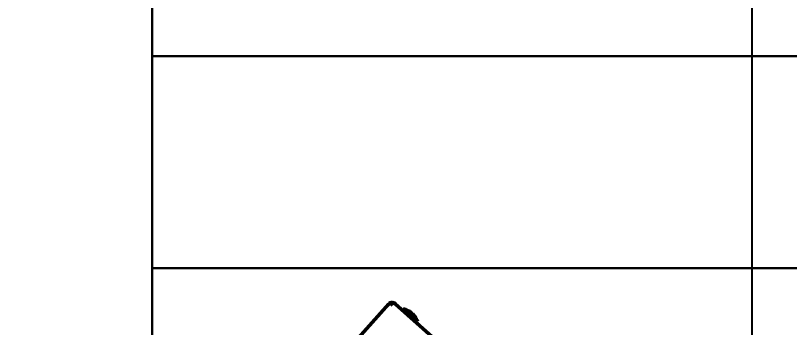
# Model space of a CAD drawing. Header units: inches. Extents: x 3110 to 5380, y 935 to 5515.
# Drawn here: x 4161.3 to 4438.6, y 1303.4 to 1415.3 of the extents above; entities that cross this region are included whole.
import ezdxf

# ---------------------------------------------------------------- set-up
doc = ezdxf.new("R2010")
doc.units = ezdxf.units.IN
doc.header["$MEASUREMENT"] = 0
doc.linetypes.add('AM_ISO08W050', pattern=[18, 12, -1.5, 3, -1.5])
for name, color, linetype, lineweight in [('AM_0', 7, 'Continuous', 30), ('AM_5', 92, 'Continuous', 15), ('Visibile (ISO)', 7, 'Continuous', 50)]:
    doc.layers.add(name, color=color, linetype=linetype, lineweight=lineweight)
doc.styles.get("Standard").update_dxf_attribs({"font": 'ROMANS.SHX'})
doc.dimstyles.new('AM_ANSI$0', dxfattribs={"dimtxt": 0.12, "dimasz": 0.12, "dimexe": 0.1, "dimexo": 0.05, "dimgap": 0.06, "dimtad": 0, "dimtih": 1, "dimtoh": 1, "dimdec": 4, "dimzin": 7, "dimdsep": 46, "dimtxsty": 'Standard', "dimcen": 0, "dimclrd": 256, "dimclre": 256, "dimclrt": 140, "dimadec": 0, "dimazin": 2, "dimtp": 0.1, "dimtm": 0.1, "dimtfac": 0.71, "dimtdec": 4, "dimtofl": 0, "dimtmove": 0, "dimatfit": 3, "dimfxl": 1, "dimtolj": 1, "dimtzin": 7, "dimlwd": -1, "dimlwe": -1, "dimarcsym": 1})

# ---------------------------------------------------------------- blocks, each defined once
blk = doc.blocks.new('_ClosedBlank')
at = {"layer": 'AM_0', "color": 0, "lineweight": -2}
for p, q in [((-1, 0.1667), (0, 0)), ((-1, 0.1667), (-1, -0.1667)), ((0, 0), (-1, -0.1667))]:
    blk.add_line(p, q, dxfattribs=at)
blk = doc.blocks.new('*D25')
at = {"layer": 'AM_5', "linetype": 'ByBlock', "transparency": 16777216}
for p, q in [((3930.25, 1280.68), (3930.25, 1350.68)), ((4170.2, 1210.68), (3930.15, 1210.68)), ((4210.2, 1120.68), (3930.15, 1120.68)), ((3930.25, 1050.68), (3930.25, 980.68)), ((3930.25, 980.68), (3860.25, 980.68))]:
    blk.add_line(p, q, dxfattribs=at)
at = {"layer": 'Defpoints', "color": 0, "transparency": 16777216}
for p in [(4170.25, 1210.68), (3930.25, 1120.68), (4210.25, 1120.68)]:
    blk.add_point(p, dxfattribs=at)
at = {"layer": 'AM_5', "transparency": 16777216, "xscale": 70, "yscale": 70, "zscale": 70}
for p, rotation in [((3930.25, 1210.68), 270), ((3930.25, 1120.68), 90)]:
    blk.add_blockref('_ClosedBlank', p, dxfattribs=dict(at, rotation=rotation))
at = {"layer": 'AM_5', "color": 140, "transparency": 16777216, "insert": (3773.58, 980.68), "char_height": 70, "attachment_point": 5}
blk.add_mtext('\\A1;90', dxfattribs=at)
blk = doc.blocks.new('*D33')
at = {"layer": 'AM_5', "linetype": 'ByBlock', "transparency": 16777216}
for p, q in [((4421.19, 2159.67), (3326.44, 2159.67)), ((3326.54, 2089.67), (3326.54, 1696.98)), ((3326.54, 1174.3), (3326.54, 1566.98)), ((4232.49, 1104.3), (3326.44, 1104.3))]:
    blk.add_line(p, q, dxfattribs=at)
at = {"layer": 'Defpoints', "color": 0, "transparency": 16777216}
for p in [(4421.24, 2159.67), (3326.54, 1104.3), (4232.54, 1104.3)]:
    blk.add_point(p, dxfattribs=at)
at = {"layer": 'AM_5', "transparency": 16777216, "xscale": 70, "yscale": 70, "zscale": 70}
for p, rotation in [((3326.54, 2159.67), 90), ((3326.54, 1104.3), 270)]:
    blk.add_blockref('_ClosedBlank', p, dxfattribs=dict(at, rotation=rotation))
at = {"layer": 'AM_5', "color": 140, "transparency": 16777216, "insert": (3326.54, 1631.98), "char_height": 70, "attachment_point": 5}
blk.add_mtext('\\A1;1055', dxfattribs=at)

msp = doc.modelspace()

# ---------------------------------------------------------------- linework, layer by layer
at = {"color": 1, "linetype": 'AM_ISO08W050', "ltscale": 50}
msp.add_line((4425.28481, 1009.65768), (4425.28481, 2315.71964), dxfattribs=at)
at = {"layer": 'AM_0'}
for p, q in [((4210.24691, 1760.81245), (4210.24691, 1120.68034)), ((4640.32272, 1400.72766), (4210.24691, 1400.72766)), ((4640.32272, 1324.69315), (4210.24691, 1324.69315))]:
    msp.add_line(p, q, dxfattribs=at)
at = {"layer": 'Visibile (ISO)'}
for p, q in [((4216.99484, 1224.49651), (4295.05037, 1311.81448)), ((4295.05037, 1311.81448), (4295.55904, 1311.35977)), ((4297.30957, 1311.94102), (4297.35364, 1311.90163)), ((4297.35364, 1311.90163), (4348.92577, 1265.80012)), ((4300.23879, 1310.10015), (4299.8146, 1309.70172)), ((4300.23879, 1310.10015), (4305.41178, 1305.47589)), ((4302.11437, 1309.31786), (4302.1067, 1309.32471)), ((4303.4322, 1308.13982), (4303.1375, 1308.40326)), ((4303.45458, 1308.24452), (4303.38655, 1308.18062)), ((4304.43262, 1307.24552), (4304.42905, 1307.24871)), ((4305.41178, 1305.47589), (4305.06322, 1305.00986))]:
    msp.add_line(p, q, dxfattribs=at)
for centre, radius, start, end in [((4298.25888, 1302.67974), 7.68, 60.0265248, 75.0604096), ((4302.06319, 1309.27605), 0.06528, 48.2057445, 60.0265248), ((4304.38911, 1307.19685), 0.06528, 36.3849642, 48.2057445), ((4298.25888, 1302.67974), 7.68, 21.3510794, 36.3849642)]:
    msp.add_arc(centre, radius, start, end, dxfattribs=at)
for points, knots in [([(4295.05037, 1311.81448), (4295.11477, 1311.88652), (4295.18557, 1311.95257), (4295.34261, 1312.07455), (4295.42927, 1312.12942), (4295.61811, 1312.22503), (4295.72061, 1312.26434), (4296.02549, 1312.34663), (4296.23347, 1312.36142), (4296.62954, 1312.31268), (4296.80492, 1312.25612), (4297.0915, 1312.11291), (4297.2095, 1312.03047), (4297.30957, 1311.94102)], [0, 0, 0, 0, 0.0452937963, 0.0452937963, 0.0933903616, 0.0933903616, 0.1448837683, 0.1448837683, 0.2418825183, 0.2418825183, 0.3321027228, 0.3321027228, 0.4102711951, 0.4102711951, 0.4102711951, 0.4102711951]), ([(4297.23329, 1311.99775), (4297.21, 1312.01406), (4297.18658, 1312.0291), (4297.05612, 1312.10493), (4296.94351, 1312.14126), (4296.68314, 1312.1539), (4296.5424, 1312.12159), (4296.25477, 1311.99156), (4296.11078, 1311.89347), (4295.8974, 1311.71071), (4295.8259, 1311.64274), (4295.68894, 1311.50306), (4295.62355, 1311.43194), (4295.55904, 1311.35977)], [0.0283505519, 0.0283505519, 0.0283505519, 0.0283505519, 0.0446946248, 0.0446946248, 0.118500171, 0.118500171, 0.2018134575, 0.2018134575, 0.2868550877, 0.2868550877, 0.3308140117, 0.3308140117, 0.3724288128, 0.3724288128, 0.3724288128, 0.3724288128]), ([(4302.10855, 1309.3212), (4302.10879, 1309.32107), (4302.10902, 1309.32095), (4302.10952, 1309.32067), (4302.10978, 1309.32052), (4302.11004, 1309.32037)], [-0.0160403875277, -0.0160403875277, -0.0160403875277, -0.0160403875277, -0.0158528664065, -0.0158528664065, -0.0156384010601, -0.0156384010601, -0.0156384010601, -0.0156384010601]), ([(4302.11004, 1309.32037), (4302.18351, 1309.27774), (4302.25627, 1309.2339), (4302.4003, 1309.14382), (4302.47157, 1309.09759), (4302.61254, 1309.0028), (4302.68224, 1308.95424), (4302.81999, 1308.85483), (4302.88805, 1308.80398), (4303.02244, 1308.70007), (4303.08877, 1308.647), (4303.15421, 1308.59285)], [1.3660740465, 1.3660740465, 1.3660740465, 1.3660740465, 1.3993086661, 1.3993086661, 1.4325432856, 1.4325432856, 1.4657779052, 1.4657779052, 1.4990125248, 1.4990125248, 1.5322471444, 1.5322471444, 1.5322471444, 1.5322471444]), ([(4303.14977, 1308.59682), (4303.08433, 1308.65098), (4303.01799, 1308.70405), (4302.8836, 1308.80795), (4302.81554, 1308.85879), (4302.67779, 1308.95819), (4302.6081, 1309.00674), (4302.46714, 1309.10151), (4302.39588, 1309.14772), (4302.25337, 1309.23683), (4302.18215, 1309.27976), (4302.11026, 1309.32153)], [4.7509381628, 4.7509381628, 4.7509381628, 4.7509381628, 4.7841805783, 4.7841805783, 4.8174229938, 4.8174229938, 4.8506654093, 4.8506654093, 4.8839078248, 4.8839078248, 4.9164576847, 4.9164576847, 4.9164576847, 4.9164576847]), ([(4303.12688, 1308.41089), (4303.12714, 1308.41074), (4303.1274, 1308.41059), (4303.13121, 1308.40833), (4303.13451, 1308.40593), (4303.1375, 1308.40326)], [-0.016040382605, -0.016040382605, -0.016040382605, -0.016040382605, -0.01585275122, -0.01585275122, -0.013295072263, -0.013295072263, -0.013295072263, -0.013295072263]), ([(4303.18896, 1308.56323), (4303.18793, 1308.56416), (4303.18686, 1308.56511), (4303.18178, 1308.56965), (4303.17724, 1308.5736), (4303.16755, 1308.58193), (4303.16234, 1308.58634), (4303.15458, 1308.59283), (4303.15217, 1308.59483), (4303.14977, 1308.59682)], [0.00733182696, 0.00733182696, 0.00733182696, 0.00733182696, 0.008208884594, 0.008208884594, 0.011380271561, 0.011380271561, 0.014551658529, 0.014551658529, 0.015961400283, 0.015961400283, 0.015961400283, 0.015961400283]), ([(4303.15421, 1308.59285), (4303.15966, 1308.58834), (4303.16516, 1308.58373), (4303.17557, 1308.5749), (4303.1805, 1308.57065), (4303.18954, 1308.56274), (4303.19356, 1308.55915), (4303.20071, 1308.55258), (4303.20363, 1308.54984), (4303.20853, 1308.54475), (4303.21014, 1308.54314), (4303.21456, 1308.53747), (4303.21636, 1308.5353), (4303.22039, 1308.52792), (4303.22169, 1308.52538), (4303.22424, 1308.51863), (4303.22548, 1308.51492), (4303.22696, 1308.50642), (4303.2274, 1308.50259), (4303.22735, 1308.49333), (4303.22684, 1308.48785), (4303.22523, 1308.48172)], [0, 0, 0, 0, 0.00319228006, 0.00319228006, 0.00638456011, 0.00638456011, 0.00957684017, 0.00957684017, 0.01276912023, 0.01276912023, 0.01436526025, 0.01436526025, 0.0151478493, 0.0151478493, 0.01544634087, 0.01544634087, 0.0156782805, 0.0156782805, 0.01581984039, 0.01581984039, 0.01596140028, 0.01596140028, 0.01596140028, 0.01596140028]), ([(4303.22523, 1308.48172), (4303.22281, 1308.47251), (4303.22001, 1308.46584), (4303.21349, 1308.45128), (4303.20972, 1308.44375), (4303.20089, 1308.4271), (4303.19582, 1308.41802), (4303.18428, 1308.39807), (4303.17782, 1308.3872), (4303.1704, 1308.37501), (4303.17017, 1308.37463), (4303.16994, 1308.37426)], [1.6093455092, 1.6093455092, 1.6093455092, 1.6093455092, 1.6411265054, 1.6411265054, 1.6729075015, 1.6729075015, 1.7046884977, 1.7046884977, 1.7364694938, 1.7364694938, 1.7374728503, 1.7374728503, 1.7374728503, 1.7374728503]), ([(4303.46999, 1308.26292), (4303.46111, 1308.25949), (4303.45479, 1308.25596), (4303.44105, 1308.24786), (4303.43399, 1308.24327), (4303.41843, 1308.23263), (4303.40998, 1308.22658), (4303.39143, 1308.21289), (4303.38135, 1308.20525), (4303.37007, 1308.19652), (4303.36972, 1308.19625), (4303.36938, 1308.19598)], [4.7509381628, 4.7509381628, 4.7509381628, 4.7509381628, 4.782719159, 4.782719159, 4.8145001551, 4.8145001551, 4.8462811513, 4.8462811513, 4.8780621474, 4.8780621474, 4.8790655038, 4.8790655038, 4.8790655038, 4.8790655038]), ([(4303.4412, 1308.12991), (4303.44102, 1308.13016), (4303.44083, 1308.13041), (4303.43809, 1308.13401), (4303.43526, 1308.13708), (4303.4322, 1308.13982)], [-0.016040387528, -0.016040387528, -0.016040387528, -0.016040387528, -0.015852866406, -0.015852866406, -0.013295076382, -0.013295076382, -0.013295076382, -0.013295076382]), ([(4303.45458, 1308.24452), (4303.45966, 1308.24929), (4303.46544, 1308.2531), (4303.47728, 1308.2588), (4303.48323, 1308.26044), (4303.49519, 1308.26248), (4303.50058, 1308.26238), (4303.51171, 1308.26144), (4303.51598, 1308.2602), (4303.52484, 1308.25739), (4303.52767, 1308.25591), (4303.53271, 1308.25329), (4303.53439, 1308.25223), (4303.5377, 1308.2501), (4303.53901, 1308.24916), (4303.54308, 1308.24617), (4303.54511, 1308.24449), (4303.55072, 1308.2398), (4303.55427, 1308.23669), (4303.56222, 1308.22956), (4303.56666, 1308.2255), (4303.57601, 1308.21679), (4303.58098, 1308.21211), (4303.58829, 1308.20512), (4303.59056, 1308.20295), (4303.5928, 1308.20079)], [0.00010446567, 0.00010446567, 0.00010446567, 0.00010446567, 0.00022961417, 0.00022961417, 0.00037129771, 0.00037129771, 0.00056228615, 0.00056228615, 0.00086625908, 0.00086625908, 0.00138081407, 0.00138081407, 0.00201424705, 0.00201424705, 0.00288257427, 0.00288257427, 0.00503774525, 0.00503774525, 0.00820913217, 0.00820913217, 0.01138051909, 0.01138051909, 0.01455190601, 0.01455190601, 0.01596140028, 0.01596140028, 0.01596140028, 0.01596140028]), ([(4303.55504, 1308.23598), (4303.55211, 1308.23862), (4303.54938, 1308.24105), (4303.54314, 1308.24647), (4303.5401, 1308.24906), (4303.53449, 1308.25336), (4303.53271, 1308.25479), (4303.52658, 1308.25854), (4303.52423, 1308.26009), (4303.51644, 1308.26327), (4303.51377, 1308.26428), (4303.50678, 1308.26606), (4303.50296, 1308.26687), (4303.49435, 1308.2674), (4303.49049, 1308.26741), (4303.48129, 1308.26633), (4303.47591, 1308.26521), (4303.46999, 1308.26292)], [0.007343338217, 0.007343338217, 0.007343338217, 0.007343338217, 0.00957684017, 0.00957684017, 0.012769120226, 0.012769120226, 0.014365260255, 0.014365260255, 0.015147819358, 0.015147819358, 0.015446304994, 0.015446304994, 0.015678253359, 0.015678253359, 0.015819826821, 0.015819826821, 0.015961400283, 0.015961400283, 0.015961400283, 0.015961400283]), ([(4303.5928, 1308.20079), (4303.65392, 1308.1418), (4303.71407, 1308.0818), (4303.83233, 1307.95986), (4303.89046, 1307.89791), (4304.00461, 1307.77212), (4304.06064, 1307.70828), (4304.17056, 1307.57879), (4304.22444, 1307.51313), (4304.33, 1307.38008), (4304.38167, 1307.31268), (4304.43221, 1307.24445)], [1.6093455092, 1.6093455092, 1.6093455092, 1.6093455092, 1.6425879247, 1.6425879247, 1.6758303402, 1.6758303402, 1.7090727557, 1.7090727557, 1.7423151712, 1.7423151712, 1.7755575867, 1.7755575867, 1.7755575867, 1.7755575867]), ([(4304.43306, 1307.24327), (4304.4329, 1307.2435), (4304.43274, 1307.24372), (4304.43246, 1307.24411), (4304.43234, 1307.24428), (4304.43221, 1307.24445)], [-0.0160403826049, -0.0160403826049, -0.0160403826049, -0.0160403826049, -0.0158527512203, -0.0158527512203, -0.0157095156881, -0.0157095156881, -0.0157095156881, -0.0157095156881])]:
    msp.add_open_spline(points, degree=3, knots=knots, dxfattribs=at)
for points in [[(4297.23329, 1311.99775), (4297.27357, 1311.96955), (4297.31354, 1311.93747), (4297.35364, 1311.90163)], [(4297.30957, 1311.94102), (4297.30932, 1311.94073), (4297.30906, 1311.94044), (4297.3088, 1311.94016)]]:
    msp.add_open_spline(points, degree=3, dxfattribs=at)

# ---------------------------------------------------------------- dimensions: what is measured, and where the dimension line sits
at = {"layer": 'AM_5'}
for base, p1, p2, text, picture, middle in [((3326.54379, 1104.29855), (4421.23587, 2159.66759), (4232.54408, 1104.29855), '1055', '*D33', (3326.54379, 1631.98307)), ((3930.24691, 1120.68034), (4170.24691, 1210.68034), (4210.24691, 1120.68034), '90', '*D25', (3773.58024, 980.68034))]:
    dim = msp.add_linear_dim(base=base, p1=p1, p2=p2, angle=270, text=text, dimstyle='AM_ANSI$0', override={"dimtxt": 70, "dimasz": 70, "dimgap": 30, "dimblk1": 'ClosedBlank', "dimblk2": 'ClosedBlank', "dimsah": 1}, dxfattribs=at)
    dim.commit()
    dim.dimension.update_dxf_attribs({"geometry": picture, "text_midpoint": middle})

doc.saveas('drawing.dxf')
